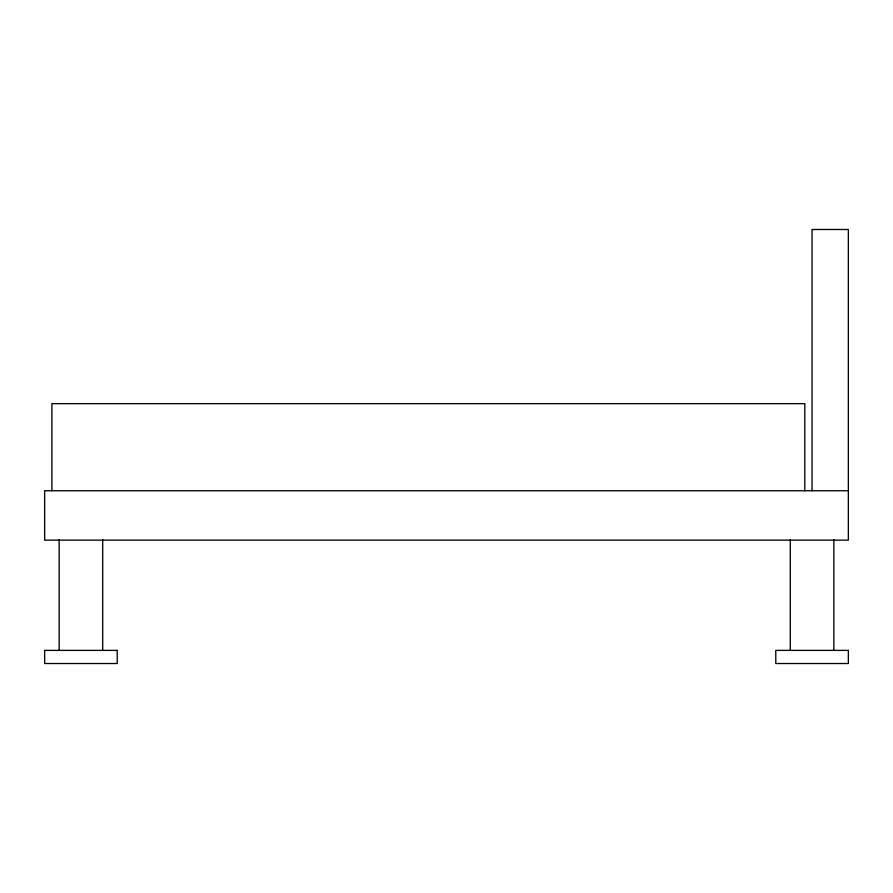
<?xml version="1.0" encoding="UTF-8"?>
<svg xmlns="http://www.w3.org/2000/svg" width="893" height="893" viewBox="0 0 893 893"><rect width="100%" height="100%" fill="white"/><g stroke="black" fill="none" stroke-linecap="round" stroke-linejoin="round"><path stroke-width="1.34" d="M848.35 490.737L44.65 490.737L44.65 540.142L848.35 540.142L848.35 229.49L812.061 229.49L812.061 490.737M833.839 539.495L833.839 650.383M804.805 490.737L804.805 403.658L51.906 403.658L51.906 490.737M790.294 539.495L790.294 650.383M102.706 539.495L102.706 650.383M59.161 539.495L59.161 650.383M117.217 650.383L44.65 650.383L44.65 663.51L117.217 663.51L117.217 650.383M848.35 650.383L775.783 650.383L775.783 663.51L848.35 663.51L848.35 650.383"/></g></svg>
